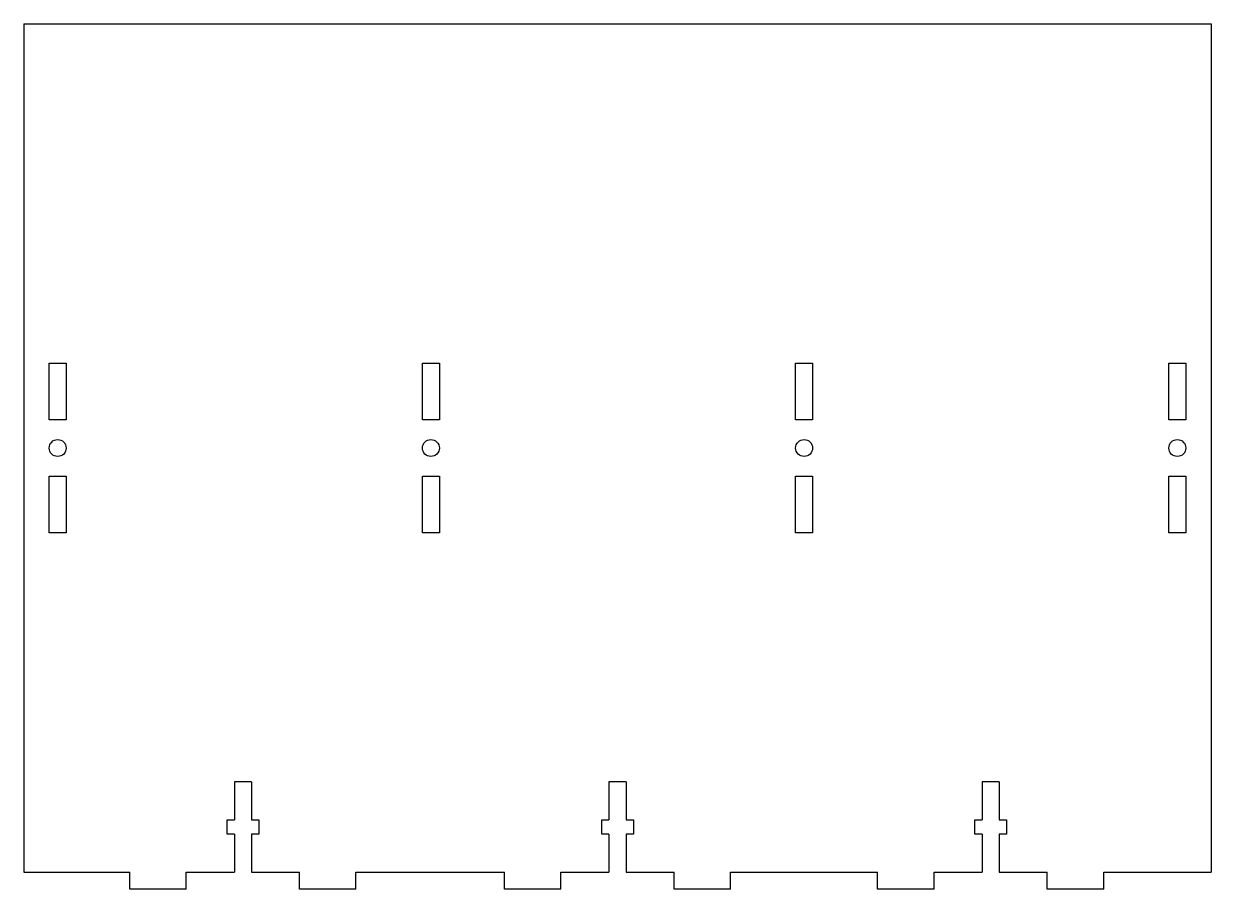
# Model space of a CAD drawing. Header units: millimetres. Extents: x 0 to 210, y -3 to 150.
import ezdxf

# ---------------------------------------------------------------- set-up
doc = ezdxf.new("R2010")
doc.units = ezdxf.units.MM

msp = doc.modelspace()

# ---------------------------------------------------------------- linework, layer by layer
at = {"color": 7, "linetype": 'Continuous', "lineweight": 25}
for p, q in [((0, 150), (210, 150)), ((0, 150), (0, 0)), ((210, 150), (210, 0)), ((4.5, 90), (7.5, 90)), ((4.5, 80), (4.5, 90)), ((7.5, 90), (7.5, 80)), ((70.5, 90), (73.5, 90)), ((70.5, 80), (70.5, 90)), ((73.5, 90), (73.5, 80)), ((136.5, 90), (139.5, 90)), ((136.5, 80), (136.5, 90)), ((139.5, 90), (139.5, 80)), ((202.5, 90), (205.5, 90)), ((202.5, 80), (202.5, 90)), ((205.5, 90), (205.5, 80)), ((7.5, 80), (4.5, 80)), ((73.5, 80), (70.5, 80)), ((139.5, 80), (136.5, 80)), ((205.5, 80), (202.5, 80)), ((4.5, 70), (7.5, 70)), ((4.5, 60), (4.5, 70)), ((7.5, 70), (7.5, 60)), ((70.5, 70), (73.5, 70)), ((70.5, 60), (70.5, 70)), ((73.5, 70), (73.5, 60)), ((136.5, 70), (139.5, 70)), ((136.5, 60), (136.5, 70)), ((139.5, 70), (139.5, 60)), ((202.5, 70), (205.5, 70)), ((202.5, 60), (202.5, 70)), ((205.5, 70), (205.5, 60)), ((7.5, 60), (4.5, 60)), ((73.5, 60), (70.5, 60)), ((139.5, 60), (136.5, 60)), ((205.5, 60), (202.5, 60)), ((37.24, 16), (37.24, 9.25)), ((40.26, 16), (37.24, 16)), ((40.26, 16), (40.26, 9.25)), ((103.49, 16), (103.49, 9.25)), ((106.51, 16), (103.49, 16)), ((106.51, 16), (106.51, 9.25)), ((169.49, 16), (169.49, 9.25)), ((172.51, 16), (169.49, 16)), ((172.51, 16), (172.51, 9.25)), ((35.95, 6.75), (35.95, 9.25)), ((35.95, 9.25), (37.24, 9.25)), ((40.26, 9.25), (41.55, 9.25)), ((41.55, 9.25), (41.55, 6.75)), ((102.2, 6.75), (102.2, 9.25)), ((102.2, 9.25), (103.49, 9.25)), ((106.51, 9.25), (107.8, 9.25)), ((107.8, 9.25), (107.8, 6.75)), ((168.2, 6.75), (168.2, 9.25)), ((168.2, 9.25), (169.49, 9.25)), ((172.51, 9.25), (173.8, 9.25)), ((173.8, 9.25), (173.8, 6.75)), ((37.24, 6.75), (35.95, 6.75)), ((37.24, 6.75), (37.24, 0)), ((41.55, 6.75), (40.26, 6.75)), ((40.26, 6.75), (40.26, 0)), ((103.49, 6.75), (102.2, 6.75)), ((103.49, 6.75), (103.49, 0)), ((107.8, 6.75), (106.51, 6.75)), ((106.51, 6.75), (106.51, 0)), ((169.49, 6.75), (168.2, 6.75)), ((169.49, 6.75), (169.49, 0)), ((173.8, 6.75), (172.51, 6.75)), ((172.51, 6.75), (172.51, 0)), ((0, 0), (18.75, 0)), ((18.75, -3), (18.75, 0)), ((28.75, -3), (28.75, 0)), ((28.75, 0), (37.24, 0)), ((40.26, 0), (48.75, 0)), ((48.75, -3), (48.75, 0)), ((58.75, -3), (58.75, 0)), ((58.75, 0), (85, 0)), ((85, -3), (85, 0)), ((95, -3), (95, 0)), ((95, 0), (103.49, 0)), ((106.51, 0), (115, 0)), ((115, -3), (115, 0)), ((125, -3), (125, 0)), ((125, 0), (151, 0)), ((151, -3), (151, 0)), ((161, -3), (161, 0)), ((161, 0), (169.49, 0)), ((172.51, 0), (181, 0)), ((181, -3), (181, 0)), ((191, -3), (191, 0)), ((191, 0), (210, 0)), ((28.75, -3), (18.75, -3)), ((58.75, -3), (48.75, -3)), ((95, -3), (85, -3)), ((125, -3), (115, -3)), ((161, -3), (151, -3)), ((191, -3), (181, -3))]:
    msp.add_line(p, q, dxfattribs=at)
for centre in [(6, 75), (72, 75), (138, 75), (204, 75)]:
    msp.add_circle(centre, 1.5, dxfattribs=at)

doc.saveas('drawing.dxf')
